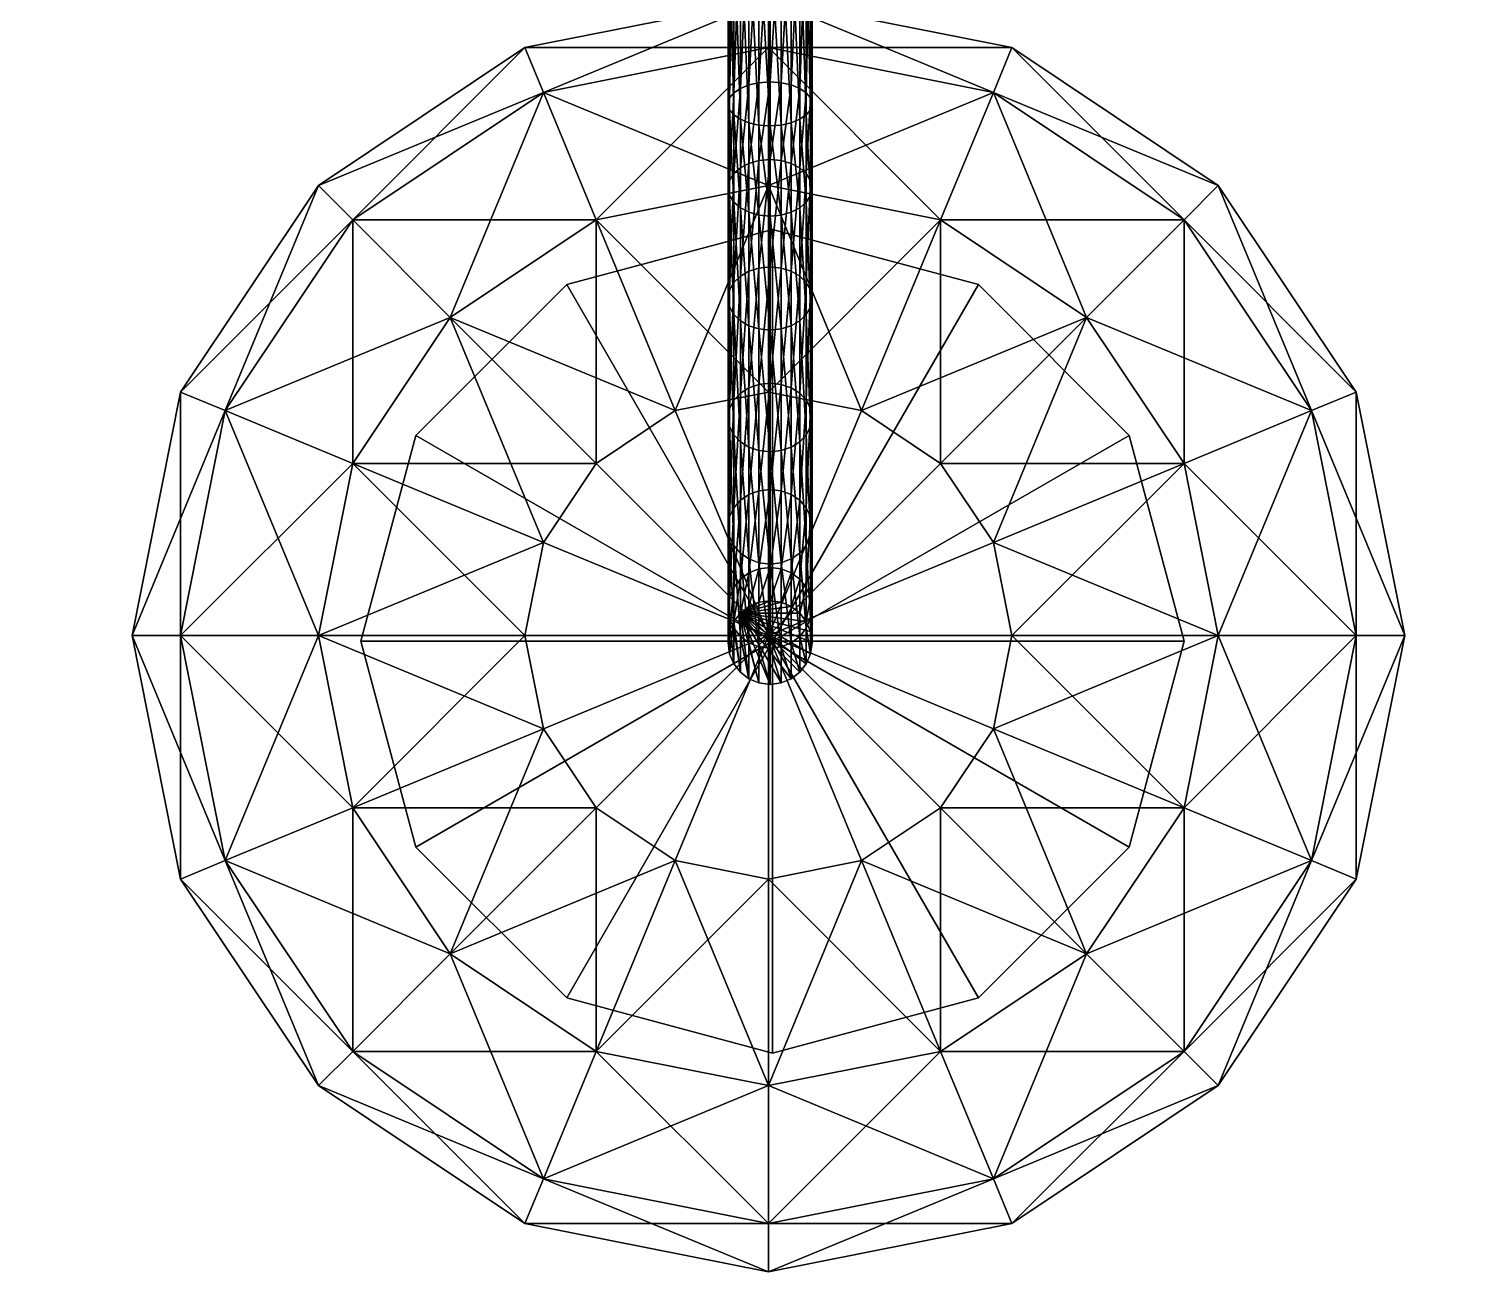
# Model space of a CAD drawing. Extents: x 35 to 534, y -239 to 258.
# Drawn here: x 218.8 to 348.9, y -239.3 to -127.9 of the extents above; entities that cross this region are included whole.
import ezdxf

# ---------------------------------------------------------------- set-up
doc = ezdxf.new("R2010")
doc.units = 0
doc.header["$MEASUREMENT"] = 0
doc.layers.add('SPHERE02', color=250, linetype='CONTINUOUS')

msp = doc.modelspace()

# ---------------------------------------------------------------- meshes
at = {"layer": 'SPHERE02'}
mesh = msp.add_polyface(dxfattribs=at)
corners = [(317.35, -164.33, 1095.43), (317.35, -164.33, 1095.43), (303.85, -150.82, 1095.43), (303.85, -150.82, 1095.43), (317.35, -164.33, 1079.83), (303.85, -150.82, 1079.83), (317.35, -164.33, 1079.83), (303.85, -150.82, 1079.83), (298.73, -35.95, 62.68), (325.38, -38, 18.91), (313.48, -26.1, 62.68), (305.17, -51.5, 18.91), (306.42, -54.5, 15.62), (327.67, -40.29, 15.62), (307.65, -57.48, 12.01), (329.96, -42.58, 12.01), (308.88, -60.44, 7.78), (332.22, -44.84, 7.78), (310.08, -63.35, 2.63), (334.45, -47.07, 2.63), (311.27, -66.21, -3.76), (336.64, -49.26, -3.76), (312.43, -69.01, -11.7), (338.78, -51.4, -11.7), (313.55, -71.72, -21.49), (340.85, -53.47, -21.49), (314.45, -73.89, -32.11), (342.51, -55.13, -32.11), (314.97, -75.16, -42.38), (343.49, -56.1, -42.38), (315.19, -75.68, -52.36), (343.88, -56.5, -52.36), (315.16, -75.6, -62.1), (343.83, -56.44, -62.1), (314.94, -75.07, -71.67), (343.42, -56.04, -71.67), (314.6, -74.25, -81.12), (342.79, -55.41, -81.12), (314.19, -73.27, -90.5), (342.05, -54.66, -90.5), (322.28, -166.84, 1186.91), (333.69, -162.11, 1168.41), (322.28, -145.02, 1168.41), (313.54, -153.76, 1186.91), (305.19, -133.6, 1168.41), (300.46, -145.02, 1186.91), (325.34, -141.95, 1146.59), (306.85, -129.59, 1146.59), (322.28, -145.02, 1124.78), (305.19, -133.6, 1124.78), (313.54, -153.76, 1106.28), (300.46, -145.02, 1106.28), (305.94, -40.57, 1291.74), (307.6, -44.58, 1269.93), (326.1, -32.22, 1269.93), (323.03, -29.16, 1291.74), (305.94, -40.57, 1248.11), (323.03, -29.16, 1248.11)]
mesh.append_faces([[corners[k] for k in face] for face in [(0, 2, 3, 0), (1, 5, 2, 1), (4, 7, 5, 4), (8, 9, 10, 8), (11, 13, 9, 11), (12, 15, 13, 12), (14, 17, 15, 14), (16, 19, 17, 16), (18, 21, 19, 18), (20, 23, 21, 20), (40, 42, 43, 40), (43, 44, 45, 43), (42, 47, 44, 42), (46, 49, 47, 46), (48, 51, 49, 48), (52, 54, 55, 52), (53, 57, 54, 53)]], dxfattribs={"vtx0": -1, "vtx3": -1})
mesh.append_faces([[corners[k] for k in face] for face in [(0, 1, 2, 0), (1, 4, 5, 1), (4, 6, 7, 4), (11, 12, 13, 11), (12, 14, 15, 12), (14, 16, 17, 14), (16, 18, 19, 16), (18, 20, 21, 18), (20, 22, 23, 20), (22, 24, 25, 22), (24, 26, 27, 24), (26, 28, 29, 26), (28, 30, 31, 28), (30, 32, 33, 30), (32, 34, 35, 32), (34, 36, 37, 34), (36, 38, 39, 36), (40, 41, 42, 40), (43, 42, 44, 43), (42, 46, 47, 42), (46, 48, 49, 46), (48, 50, 51, 48), (52, 53, 54, 52), (53, 56, 57, 53)]], dxfattribs={"vtx2": -1, "vtx3": -1})
mesh = msp.add_polyface(dxfattribs=at)
corners = [(312.43, -69.01, -11.7), (340.85, -53.47, -21.49), (338.78, -51.4, -11.7), (313.55, -71.72, -21.49), (342.51, -55.13, -32.11), (314.45, -73.89, -32.11), (343.49, -56.1, -42.38), (314.97, -75.16, -42.38), (343.88, -56.5, -52.36), (315.19, -75.68, -52.36), (343.83, -56.44, -62.1), (315.16, -75.6, -62.1), (343.42, -56.04, -71.67), (314.94, -75.07, -71.67), (342.79, -55.41, -81.12), (314.6, -74.25, -81.12), (342.05, -54.66, -90.5), (362.54, -27.59, -42.38), (363.06, -27.81, -52.36), (362.98, -27.78, -62.1), (362.46, -27.56, -71.67), (361.63, -27.22, -81.12), (322.28, -197.69, 1186.91), (333.69, -202.42, 1168.41), (337.7, -182.26, 1168.41), (325.34, -182.26, 1186.91), (333.69, -162.11, 1168.41), (322.28, -166.84, 1186.91), (322.28, -219.51, 1168.41), (325.34, -222.58, 1146.59), (337.7, -204.08, 1146.59), (342.04, -182.26, 1146.59), (337.7, -160.45, 1146.59), (325.34, -141.95, 1146.59), (322.28, -145.02, 1168.41), (322.28, -219.51, 1124.78), (333.69, -202.42, 1124.78), (337.7, -182.26, 1124.78), (333.69, -162.11, 1124.78), (322.28, -145.02, 1124.78), (322.28, -197.69, 1106.28), (325.34, -182.26, 1106.28), (322.28, -166.84, 1106.28), (313.54, -153.76, 1106.28)]
mesh.append_faces([[corners[k] for k in face] for face in [(0, 1, 2, 0), (3, 4, 1, 3), (5, 6, 4, 5), (7, 8, 6, 7), (9, 10, 8, 9), (11, 12, 10, 11), (13, 14, 12, 13), (15, 16, 14, 15), (22, 24, 25, 22), (25, 26, 27, 25), (28, 30, 23, 28), (23, 31, 24, 23), (24, 32, 26, 24), (26, 33, 34, 26), (29, 36, 30, 29), (30, 37, 31, 30), (31, 38, 32, 31), (32, 39, 33, 32), (35, 40, 36, 35), (36, 41, 37, 36), (37, 42, 38, 37), (38, 43, 39, 38)]], dxfattribs={"vtx0": -1, "vtx3": -1})
mesh.append_faces([[corners[k] for k in face] for face in [(4, 6, 17, 4), (6, 8, 18, 6), (8, 10, 19, 8), (10, 12, 20, 10), (12, 14, 21, 12), (22, 23, 24, 22), (25, 24, 26, 25), (28, 29, 30, 28), (23, 30, 31, 23), (24, 31, 32, 24), (26, 32, 33, 26), (29, 35, 36, 29), (30, 36, 37, 30), (31, 37, 38, 31), (32, 38, 39, 32), (36, 40, 41, 36), (37, 41, 42, 37), (38, 42, 43, 38)]], dxfattribs={"vtx2": -1, "vtx3": -1})
mesh = msp.add_polyface(dxfattribs=at)
corners = [(230.46, -44.84, 7.78), (252.6, -63.35, 2.63), (253.8, -60.44, 7.78), (228.23, -47.07, 2.63), (251.41, -66.21, -3.76), (226.04, -49.26, -3.76), (223.9, -51.4, -11.7), (250.25, -69.01, -11.7), (221.82, -53.47, -21.49), (249.13, -71.72, -21.49), (220.17, -55.13, -32.11), (248.23, -73.89, -32.11), (219.19, -56.1, -42.38), (247.71, -75.16, -42.38), (218.79, -56.5, -52.36), (247.49, -75.68, -52.36), (218.85, -56.44, -62.1), (247.52, -75.6, -62.1), (219.26, -56.04, -71.67), (247.74, -75.07, -71.67), (219.89, -55.41, -81.12), (248.08, -74.25, -81.12), (220.63, -54.66, -90.5), (248.49, -73.27, -90.5), (244.72, -182.26, 1186.91), (232.36, -182.26, 1168.41), (236.37, -202.42, 1168.41), (247.79, -166.84, 1186.91), (236.37, -162.11, 1168.41), (228.02, -182.26, 1146.59), (232.36, -204.08, 1146.59), (244.72, -222.58, 1146.59), (247.79, -219.51, 1168.41), (247.79, -145.02, 1168.41), (232.36, -160.45, 1146.59), (232.36, -182.26, 1124.78), (236.37, -202.42, 1124.78), (247.79, -219.51, 1124.78), (244.72, -141.95, 1146.59), (236.37, -162.11, 1124.78), (244.72, -182.26, 1106.28), (247.79, -197.69, 1106.28), (247.79, -166.84, 1106.28)]
mesh.append_faces([[corners[k] for k in face] for face in [(0, 1, 2, 0), (3, 4, 1, 3), (5, 7, 4, 5), (6, 9, 7, 6), (8, 11, 9, 8), (10, 13, 11, 10), (12, 15, 13, 12), (14, 17, 15, 14), (16, 19, 17, 16), (18, 21, 19, 18), (20, 23, 21, 20), (25, 30, 26, 25), (26, 31, 32, 26), (33, 34, 28, 33), (28, 29, 25, 28), (29, 36, 30, 29), (30, 37, 31, 30), (38, 39, 34, 38), (34, 35, 29, 34), (35, 41, 36, 35), (39, 40, 35, 39)]], dxfattribs={"vtx0": -1, "vtx3": -1})
mesh.append_faces([[corners[k] for k in face] for face in [(5, 6, 7, 5), (6, 8, 9, 6), (8, 10, 11, 8), (10, 12, 13, 10), (12, 14, 15, 12), (14, 16, 17, 14), (16, 18, 19, 16), (18, 20, 21, 18), (20, 22, 23, 20), (24, 25, 26, 24), (27, 28, 25, 27), (25, 29, 30, 25), (26, 30, 31, 26), (28, 34, 29, 28), (29, 35, 36, 29), (30, 36, 37, 30), (34, 39, 35, 34), (35, 40, 41, 35), (39, 42, 40, 39)]], dxfattribs={"vtx2": -1, "vtx3": -1})
mesh = msp.add_polyface(dxfattribs=at)
corners = [(285.18, -132.66, 1005.9), (286.18, -116.32, 998), (285.18, -116.27, 998.12), (286.18, -132.73, 1005.79), (287.08, -116.45, 997.64), (287.08, -132.93, 1005.46), (287.84, -116.65, 997.09), (287.84, -133.24, 1004.96), (288.42, -116.92, 996.37), (288.42, -133.63, 1004.3), (288.8, -117.22, 995.52), (288.8, -134.1, 1003.53), (288.94, -117.57, 994.58), (288.94, -134.62, 1002.67), (288.8, -117.91, 993.64), (288.8, -135.15, 1001.82), (288.42, -118.22, 992.8), (288.42, -135.62, 1001.04), (287.84, -118.49, 992.08), (284.18, -132.73, 1005.79), (284.18, -116.32, 998), (286.18, -98.01, 992.9), (285.18, -97.98, 993.03), (287.08, -98.08, 992.53), (287.84, -98.2, 991.95), (288.42, -98.35, 991.2), (288.8, -98.53, 990.32), (288.94, -98.72, 989.34), (288.8, -98.92, 988.36), (288.42, -99.09, 987.48), (287.84, -99.24, 986.73), (287.08, -99.36, 986.15), (287.08, -118.69, 991.53), (286.18, -99.43, 985.78), (286.18, -118.82, 991.17), (285.18, -99.46, 985.65), (285.18, -118.87, 991.04), (284.18, -99.43, 985.78), (284.18, -118.82, 991.17), (283.29, -99.36, 986.15), (284.18, -98.01, 992.9), (285.18, -79.4, 983.01), (284.18, -79.39, 983.15)]
mesh.append_faces([[corners[k] for k in face] for face in [(0, 1, 2, 0), (3, 4, 1, 3), (5, 6, 4, 5), (7, 8, 6, 7), (9, 10, 8, 9), (11, 12, 10, 11), (13, 14, 12, 13), (15, 16, 14, 15), (17, 18, 16, 17), (19, 2, 20, 19), (2, 21, 22, 2), (2, 1, 21, 2), (1, 23, 21, 1), (1, 4, 23, 1), (4, 24, 23, 4), (4, 6, 24, 4), (6, 25, 24, 6), (6, 8, 25, 6), (8, 26, 25, 8), (8, 10, 26, 8), (10, 27, 26, 10), (10, 12, 27, 10), (12, 28, 27, 12), (12, 14, 28, 12), (14, 29, 28, 14), (14, 16, 29, 14), (16, 30, 29, 16), (16, 18, 30, 16), (18, 31, 30, 18), (18, 32, 31, 18), (32, 33, 31, 32), (32, 34, 33, 32), (34, 35, 33, 34), (34, 36, 35, 34), (36, 37, 35, 36), (36, 38, 37, 36), (38, 39, 37, 38), (20, 22, 40, 20), (20, 2, 22, 20), (33, 35, 41, 33), (35, 37, 42, 35)]], dxfattribs={"vtx3": -1})
mesh = msp.add_polyface(dxfattribs=at)
corners = [(281.42, -142.15, 1008.61), (281.56, -134.1, 1003.53), (281.42, -134.62, 1002.67), (281.56, -141.48, 1009.34), (281.94, -133.63, 1004.3), (281.94, -140.87, 1010.01), (282.53, -133.24, 1004.96), (282.53, -140.36, 1010.57), (283.29, -132.93, 1005.46), (283.29, -139.96, 1011.01), (284.18, -132.73, 1005.79), (284.18, -139.71, 1011.29), (284.18, -136.52, 999.56), (283.29, -136.32, 999.89), (283.29, -118.69, 991.53), (282.53, -118.49, 992.08), (282.53, -136.01, 1000.39), (281.94, -118.22, 992.8), (281.94, -135.62, 1001.04), (281.56, -117.91, 993.64), (281.56, -135.15, 1001.82), (281.42, -117.57, 994.58), (281.56, -117.22, 995.52), (281.94, -116.92, 996.37), (282.53, -116.65, 997.09), (283.29, -116.45, 997.64), (284.18, -116.32, 998), (284.18, -118.82, 991.17), (283.29, -99.36, 986.15), (282.53, -99.24, 986.73), (281.94, -99.09, 987.48), (285.03, -141.95, 1186.91), (285.03, -129.59, 1168.41), (264.87, -133.6, 1168.41), (285.03, -125.25, 1146.59), (263.21, -129.59, 1146.59), (244.72, -141.95, 1146.59), (247.79, -145.02, 1168.41), (285.03, -129.59, 1124.78), (264.87, -133.6, 1124.78), (247.79, -145.02, 1124.78), (285.03, -141.95, 1106.28), (269.6, -145.02, 1106.28)]
mesh.append_faces([[corners[k] for k in face] for face in [(32, 35, 33, 32), (33, 36, 37, 33), (34, 39, 35, 34), (35, 40, 36, 35), (38, 42, 39, 38)]], dxfattribs={"vtx0": -1, "vtx3": -1})
mesh.append_faces([[corners[k] for k in face] for face in [(31, 32, 33, 31), (32, 34, 35, 32), (33, 35, 36, 33), (34, 38, 39, 34), (35, 39, 40, 35), (38, 41, 42, 38)]], dxfattribs={"vtx2": -1, "vtx3": -1})
mesh.append_faces([[corners[k] for k in face] for face in [(0, 1, 2, 0), (3, 4, 1, 3), (5, 6, 4, 5), (5, 7, 6, 5), (7, 8, 6, 7), (7, 9, 8, 7), (9, 10, 8, 9), (9, 11, 10, 9), (12, 13, 14, 12), (13, 15, 14, 13), (13, 16, 15, 13), (16, 17, 15, 16), (16, 18, 17, 16), (18, 19, 17, 18), (18, 20, 19, 18), (20, 21, 19, 20), (20, 2, 21, 20), (2, 22, 21, 2), (2, 1, 22, 2), (1, 23, 22, 1), (1, 4, 23, 1), (4, 24, 23, 4), (4, 6, 24, 4), (6, 25, 24, 6), (6, 8, 25, 6), (8, 26, 25, 8), (8, 10, 26, 8), (27, 14, 28, 27), (14, 15, 29, 14), (15, 17, 30, 15)]], dxfattribs={"vtx3": -1})
mesh = msp.add_polyface(dxfattribs=at)
corners = [(285.18, -139.62, 1011.39), (286.18, -132.73, 1005.79), (285.18, -132.66, 1005.9), (286.18, -139.71, 1011.29), (287.08, -132.93, 1005.46), (287.08, -139.96, 1011.01), (287.84, -133.24, 1004.96), (287.84, -140.36, 1010.57), (288.42, -133.63, 1004.3), (288.42, -140.87, 1010.01), (288.8, -134.1, 1003.53), (288.8, -141.48, 1009.34), (288.94, -134.62, 1002.67), (288.94, -142.15, 1008.61), (288.8, -135.15, 1001.82), (288.8, -142.83, 1007.87), (288.42, -135.62, 1001.04), (284.18, -139.71, 1011.29), (284.18, -132.73, 1005.79), (286.18, -116.32, 998), (287.08, -116.45, 997.64), (287.84, -116.65, 997.09), (288.42, -116.92, 996.37), (288.8, -117.22, 995.52), (288.94, -117.57, 994.58), (288.8, -117.91, 993.64), (288.42, -118.22, 992.8), (287.84, -136.01, 1000.39), (287.84, -118.49, 992.08), (287.08, -118.69, 991.53), (287.08, -136.32, 999.89), (286.18, -118.82, 991.17), (286.18, -136.52, 999.56), (285.18, -118.87, 991.04), (285.18, -136.59, 999.44), (284.18, -118.82, 991.17), (284.18, -136.52, 999.56), (283.29, -118.69, 991.53), (285.18, -116.27, 998.12), (300.46, -145.02, 1186.91), (305.19, -133.6, 1168.41), (285.03, -129.59, 1168.41), (306.85, -129.59, 1146.59), (285.03, -125.25, 1146.59), (305.19, -133.6, 1124.78), (285.03, -129.59, 1124.78), (300.46, -145.02, 1106.28), (285.03, -141.95, 1106.28)]
mesh.append_faces([[corners[k] for k in face] for face in [(40, 43, 41, 40), (42, 45, 43, 42), (44, 47, 45, 44)]], dxfattribs={"vtx0": -1, "vtx3": -1})
mesh.append_faces([[corners[k] for k in face] for face in [(39, 40, 41, 39), (40, 42, 43, 40), (42, 44, 45, 42), (44, 46, 47, 44)]], dxfattribs={"vtx2": -1, "vtx3": -1})
mesh.append_faces([[corners[k] for k in face] for face in [(0, 1, 2, 0), (0, 3, 1, 0), (3, 4, 1, 3), (3, 5, 4, 3), (5, 6, 4, 5), (5, 7, 6, 5), (7, 8, 6, 7), (7, 9, 8, 7), (9, 10, 8, 9), (9, 11, 10, 9), (11, 12, 10, 11), (13, 14, 12, 13), (15, 16, 14, 15), (17, 2, 18, 17), (17, 0, 2, 17), (2, 1, 19, 2), (1, 4, 20, 1), (4, 6, 21, 4), (6, 8, 22, 6), (8, 10, 23, 8), (10, 12, 24, 10), (12, 14, 25, 12), (14, 16, 26, 14), (16, 27, 28, 16), (27, 29, 28, 27), (27, 30, 29, 27), (30, 31, 29, 30), (30, 32, 31, 30), (32, 33, 31, 32), (32, 34, 33, 32), (34, 35, 33, 34), (34, 36, 35, 34), (36, 37, 35, 36), (18, 2, 38, 18)]], dxfattribs={"vtx3": -1})
mesh = msp.add_polyface(dxfattribs=at)
corners = [(303.85, -150.82, 1095.43), (303.85, -150.82, 1095.43), (285.4, -145.88, 1095.43), (285.4, -145.88, 1095.43), (303.85, -150.82, 1079.83), (285.4, -145.88, 1079.83), (303.85, -150.82, 1079.83), (285.4, -145.88, 1079.83), (285.4, -182.77, 1079.83), (287.84, -160.55, 1033.87), (288.42, -161.17, 1033.44), (288.42, -150.64, 1020.04), (288.8, -151.31, 1019.45), (288.8, -161.91, 1032.92), (288.94, -152.06, 1018.79), (288.94, -162.73, 1032.35), (288.8, -152.82, 1018.13), (288.8, -163.54, 1031.77), (288.42, -153.49, 1017.54), (288.42, -164.28, 1031.26), (287.84, -154.06, 1017.04), (287.84, -150.07, 1020.55), (288.42, -140.87, 1010.01), (287.84, -140.36, 1010.57), (288.8, -141.48, 1009.34), (288.94, -142.15, 1008.61), (288.8, -142.83, 1007.87), (288.42, -143.43, 1007.2), (287.84, -143.95, 1006.64), (288.94, -134.62, 1002.67), (288.8, -135.15, 1001.82), (288.42, -135.62, 1001.04), (287.84, -136.01, 1000.39), (300.46, -166.84, 1199.26), (313.54, -153.76, 1186.91), (300.46, -145.02, 1186.91), (293.38, -162.11, 1199.26), (285.03, -141.95, 1186.91), (285.03, -160.45, 1199.26), (285.03, -129.59, 1168.41), (313.54, -153.76, 1106.28), (300.46, -166.84, 1093.92), (293.38, -162.11, 1093.92), (300.46, -145.02, 1106.28), (285.03, -160.45, 1093.92), (285.03, -141.95, 1106.28)]
mesh.append_faces([[corners[k] for k in face] for face in [(0, 2, 3, 0), (1, 5, 2, 1), (4, 7, 5, 4), (6, 8, 7, 6), (33, 35, 36, 33), (36, 37, 38, 36), (35, 39, 37, 35), (40, 42, 43, 40), (43, 44, 45, 43)]], dxfattribs={"vtx0": -1, "vtx3": -1})
mesh.append_faces([[corners[k] for k in face] for face in [(0, 1, 2, 0), (1, 4, 5, 1), (4, 6, 7, 4), (33, 34, 35, 33), (36, 35, 37, 36), (40, 41, 42, 40), (43, 42, 44, 43)]], dxfattribs={"vtx2": -1, "vtx3": -1})
mesh.append_faces([[corners[k] for k in face] for face in [(9, 10, 11, 9), (10, 12, 11, 10), (10, 13, 12, 10), (13, 14, 12, 13), (13, 15, 14, 13), (15, 16, 14, 15), (17, 18, 16, 17), (19, 20, 18, 19), (21, 22, 23, 21), (21, 11, 22, 21), (11, 24, 22, 11), (11, 12, 24, 11), (12, 25, 24, 12), (12, 14, 25, 12), (14, 26, 25, 14), (14, 16, 26, 14), (16, 27, 26, 16), (16, 18, 27, 16), (18, 28, 27, 18), (18, 20, 28, 18), (24, 25, 29, 24), (25, 26, 30, 25), (26, 27, 31, 26), (27, 32, 31, 27), (27, 28, 32, 27)]], dxfattribs={"vtx3": -1})
mesh = msp.add_polyface(dxfattribs=at)
corners = [(285.4, -145.88, 1095.43), (285.4, -145.88, 1095.43), (266.96, -150.82, 1095.43), (266.96, -150.82, 1095.43), (253.46, -164.33, 1095.43), (253.46, -164.33, 1095.43), (285.4, -145.88, 1079.83), (266.96, -150.82, 1079.83), (253.46, -164.33, 1079.83), (285.4, -145.88, 1079.83), (266.96, -150.82, 1079.83), (253.46, -164.33, 1079.83), (285.4, -182.77, 1079.83), (281.56, -163.54, 1031.77), (281.42, -162.73, 1032.35), (281.42, -152.06, 1018.79), (281.56, -151.31, 1019.45), (281.56, -161.91, 1032.92), (281.56, -152.82, 1018.13), (281.42, -142.15, 1008.61), (281.56, -141.48, 1009.34), (281.56, -142.83, 1007.87), (281.42, -134.62, 1002.67), (285.03, -160.45, 1199.26), (285.03, -141.95, 1186.91), (269.6, -145.02, 1186.91), (276.68, -162.11, 1199.26), (256.53, -153.76, 1186.91), (269.6, -166.84, 1199.26), (264.87, -133.6, 1168.41), (247.79, -145.02, 1168.41), (236.37, -162.11, 1168.41), (247.79, -166.84, 1186.91), (244.72, -141.95, 1146.59), (232.36, -160.45, 1146.59), (247.79, -145.02, 1124.78), (236.37, -162.11, 1124.78), (264.87, -133.6, 1124.78), (269.6, -145.02, 1106.28), (256.53, -153.76, 1106.28), (247.79, -166.84, 1106.28), (285.03, -141.95, 1106.28), (276.68, -162.11, 1093.92), (269.6, -166.84, 1093.92), (264.87, -173.91, 1093.92)]
mesh.append_faces([[corners[k] for k in face] for face in [(0, 2, 3, 0), (3, 4, 5, 3), (1, 7, 2, 1), (2, 8, 4, 2), (6, 10, 7, 6), (7, 11, 8, 7), (9, 12, 10, 9), (23, 25, 26, 23), (26, 27, 28, 26), (24, 29, 25, 24), (25, 30, 27, 25), (27, 31, 32, 27), (37, 39, 35, 37), (35, 40, 36, 35), (41, 42, 38, 41), (38, 43, 39, 38), (39, 44, 40, 39)]], dxfattribs={"vtx0": -1, "vtx3": -1})
mesh.append_faces([[corners[k] for k in face] for face in [(0, 1, 2, 0), (3, 2, 4, 3), (1, 6, 7, 1), (2, 7, 8, 2), (6, 9, 10, 6), (7, 10, 11, 7), (23, 24, 25, 23), (26, 25, 27, 26), (25, 29, 30, 25), (27, 30, 31, 27), (30, 33, 34, 30), (33, 35, 36, 33), (37, 38, 39, 37), (35, 39, 40, 35), (38, 42, 43, 38), (39, 43, 44, 39)]], dxfattribs={"vtx2": -1, "vtx3": -1})
mesh.append_faces([[corners[k] for k in face] for face in [(13, 14, 15, 13), (14, 16, 15, 14), (14, 17, 16, 14), (18, 15, 19, 18), (15, 20, 19, 15), (15, 16, 20, 15), (21, 19, 22, 21)]], dxfattribs={"vtx3": -1})
mesh = msp.add_polyface(dxfattribs=at)
corners = [(283.29, -165.38, 1030.48), (282.53, -154.06, 1017.04), (283.29, -154.5, 1016.65), (282.53, -164.9, 1030.82), (281.94, -153.49, 1017.54), (281.94, -164.28, 1031.26), (281.56, -152.82, 1018.13), (281.56, -163.54, 1031.77), (281.42, -152.06, 1018.79), (281.56, -161.91, 1032.92), (281.94, -150.64, 1020.04), (281.56, -151.31, 1019.45), (281.94, -161.17, 1033.44), (282.53, -150.07, 1020.55), (282.53, -160.55, 1033.87), (283.29, -149.62, 1020.94), (283.29, -160.07, 1034.21), (284.18, -149.34, 1021.19), (284.18, -159.76, 1034.43), (284.18, -154.79, 1016.4), (283.29, -144.34, 1006.21), (282.53, -143.95, 1006.64), (281.94, -143.43, 1007.2), (281.56, -142.83, 1007.87), (281.42, -142.15, 1008.61), (281.94, -140.87, 1010.01), (281.56, -141.48, 1009.34), (282.53, -140.36, 1010.57), (283.29, -139.96, 1011.01), (284.18, -139.71, 1011.29), (284.18, -144.6, 1005.92), (283.29, -136.32, 999.89), (282.53, -136.01, 1000.39), (281.94, -135.62, 1001.04), (281.56, -135.15, 1001.82), (281.42, -134.62, 1002.67), (281.56, -134.1, 1003.53), (281.94, -133.63, 1004.3), (285.03, -141.95, 1106.28), (285.03, -160.45, 1093.92), (276.68, -162.11, 1093.92)]
mesh.append_faces([[corners[k] for k in face] for face in [(38, 39, 40, 38)]], dxfattribs={"vtx2": -1, "vtx3": -1})
mesh.append_faces([[corners[k] for k in face] for face in [(0, 1, 2, 0), (3, 4, 1, 3), (3, 5, 4, 3), (5, 6, 4, 5), (5, 7, 6, 5), (7, 8, 6, 7), (9, 10, 11, 9), (9, 12, 10, 9), (12, 13, 10, 12), (12, 14, 13, 12), (14, 15, 13, 14), (14, 16, 15, 14), (16, 17, 15, 16), (16, 18, 17, 16), (19, 2, 20, 19), (2, 21, 20, 2), (2, 1, 21, 2), (1, 22, 21, 1), (1, 4, 22, 1), (4, 23, 22, 4), (4, 6, 23, 4), (6, 24, 23, 6), (11, 25, 26, 11), (11, 10, 25, 11), (10, 27, 25, 10), (10, 13, 27, 10), (13, 28, 27, 13), (13, 15, 28, 13), (15, 29, 28, 15), (15, 17, 29, 15), (30, 20, 31, 30), (20, 32, 31, 20), (20, 21, 32, 20), (21, 33, 32, 21), (21, 22, 33, 21), (22, 34, 33, 22), (22, 23, 34, 22), (23, 35, 34, 23), (24, 26, 36, 24), (26, 25, 37, 26)]], dxfattribs={"vtx3": -1})
mesh = msp.add_polyface(dxfattribs=at)
corners = [(285.18, -159.65, 1034.51), (286.18, -149.34, 1021.19), (285.18, -149.24, 1021.27), (286.18, -159.76, 1034.43), (287.08, -149.62, 1020.94), (287.08, -160.07, 1034.21), (287.84, -150.07, 1020.55), (287.84, -160.55, 1033.87), (288.42, -150.64, 1020.04), (287.84, -164.9, 1030.82), (287.08, -154.5, 1016.65), (287.84, -154.06, 1017.04), (287.08, -165.38, 1030.48), (286.18, -154.79, 1016.4), (286.18, -165.69, 1030.26), (285.18, -154.89, 1016.31), (285.18, -165.8, 1030.18), (284.18, -154.79, 1016.4), (284.18, -165.69, 1030.26), (283.29, -154.5, 1016.65), (284.18, -159.76, 1034.43), (284.18, -149.34, 1021.19), (286.18, -139.71, 1011.29), (285.18, -139.62, 1011.39), (287.08, -139.96, 1011.01), (287.84, -140.36, 1010.57), (287.08, -144.34, 1006.21), (287.84, -143.95, 1006.64), (286.18, -144.6, 1005.92), (285.18, -144.69, 1005.83), (284.18, -144.6, 1005.92), (283.29, -144.34, 1006.21), (284.18, -139.71, 1011.29), (287.08, -136.32, 999.89), (287.84, -136.01, 1000.39), (286.18, -136.52, 999.56), (285.18, -136.59, 999.44), (284.18, -136.52, 999.56), (283.29, -136.32, 999.89)]
mesh.append_faces([[corners[k] for k in face] for face in [(0, 1, 2, 0), (0, 3, 1, 0), (3, 4, 1, 3), (3, 5, 4, 3), (5, 6, 4, 5), (5, 7, 6, 5), (7, 8, 6, 7), (9, 10, 11, 9), (12, 13, 10, 12), (14, 15, 13, 14), (16, 17, 15, 16), (18, 19, 17, 18), (20, 2, 21, 20), (20, 0, 2, 20), (2, 22, 23, 2), (2, 1, 22, 2), (1, 24, 22, 1), (1, 4, 24, 1), (4, 25, 24, 4), (4, 6, 25, 4), (11, 26, 27, 11), (11, 10, 26, 11), (10, 28, 26, 10), (10, 13, 28, 10), (13, 29, 28, 13), (13, 15, 29, 13), (15, 30, 29, 15), (15, 17, 30, 15), (17, 31, 30, 17), (21, 23, 32, 21), (21, 2, 23, 21), (27, 33, 34, 27), (27, 26, 33, 27), (26, 35, 33, 26), (26, 28, 35, 26), (28, 36, 35, 28), (28, 29, 36, 28), (29, 37, 36, 29), (29, 30, 37, 29), (30, 38, 37, 30)]], dxfattribs={"vtx3": -1})
mesh = msp.add_polyface(dxfattribs=at)
corners = [(285.4, -182.77, 1095.43), (285.4, -145.88, 1095.43), (266.96, -150.82, 1095.43), (253.46, -164.33, 1095.43), (248.52, -182.77, 1095.43), (253.46, -164.33, 1095.43), (248.52, -182.77, 1095.43), (253.46, -164.33, 1079.83), (248.52, -182.77, 1079.83), (253.46, -164.33, 1079.83), (248.52, -182.77, 1079.83), (266.96, -150.82, 1079.83), (285.4, -182.77, 1079.83), (281.56, -183.89, 1084.34), (281.42, -179.77, 1066.02), (281.56, -180.73, 1065.73), (281.42, -182.89, 1084.36), (281.56, -178.81, 1066.31), (281.56, -181.9, 1084.39), (281.94, -177.95, 1066.57), (281.42, -172.5, 1048.38), (281.56, -173.39, 1047.92), (281.56, -171.62, 1048.84), (281.94, -170.82, 1049.26), (281.42, -162.73, 1032.35), (281.56, -163.54, 1031.77), (281.56, -161.91, 1032.92), (281.94, -161.17, 1033.44), (281.94, -181, 1084.42), (285.03, -182.26, 1203.6), (276.68, -162.11, 1199.26), (269.6, -166.84, 1199.26), (264.87, -173.91, 1199.26), (263.21, -182.26, 1199.26), (256.53, -153.76, 1186.91), (247.79, -166.84, 1186.91), (244.72, -182.26, 1186.91), (232.36, -182.26, 1168.41), (247.79, -166.84, 1106.28), (264.87, -173.91, 1093.92), (263.21, -182.26, 1093.92), (244.72, -182.26, 1106.28), (285.03, -182.26, 1089.58), (269.6, -166.84, 1093.92), (276.68, -162.11, 1093.92)]
mesh.append_faces([[corners[k] for k in face] for face in [(13, 28, 18, 13)]], dxfattribs={"vtx0": -1, "vtx2": -1, "vtx3": -1})
mesh.append_faces([[corners[k] for k in face] for face in [(3, 6, 4, 3), (5, 8, 6, 5), (7, 10, 8, 7), (11, 12, 9, 11), (9, 12, 10, 9), (31, 35, 32, 31), (32, 36, 33, 32), (35, 37, 36, 35), (38, 40, 41, 38)]], dxfattribs={"vtx0": -1, "vtx3": -1})
mesh.append_faces([[corners[k] for k in face] for face in [(0, 1, 2, 0), (0, 2, 3, 0), (0, 3, 4, 0), (3, 5, 6, 3), (5, 7, 8, 5), (7, 9, 10, 7), (31, 34, 35, 31), (32, 35, 36, 32), (38, 39, 40, 38)]], dxfattribs={"vtx2": -1, "vtx3": -1})
mesh.append_faces([[corners[k] for k in face] for face in [(13, 14, 15, 13), (13, 16, 14, 13), (16, 17, 14, 16), (16, 18, 17, 16), (18, 19, 17, 18), (15, 20, 21, 15), (15, 14, 20, 15), (14, 22, 20, 14), (14, 17, 22, 14), (17, 23, 22, 17), (21, 24, 25, 21), (21, 20, 24, 21), (20, 26, 24, 20), (20, 22, 26, 20), (22, 27, 26, 22), (29, 30, 31, 29), (29, 31, 32, 29), (29, 32, 33, 29), (42, 43, 44, 42), (42, 39, 43, 42), (42, 40, 39, 42)]], dxfattribs={"vtx3": -1})
mesh = msp.add_polyface(dxfattribs=at)
corners = [(285.4, -182.77, 1095.43), (322.29, -182.77, 1095.43), (317.35, -164.33, 1095.43), (303.85, -150.82, 1095.43), (285.4, -145.88, 1095.43), (317.35, -164.33, 1079.83), (285.4, -182.77, 1079.83), (303.85, -150.82, 1079.83), (287.08, -179.65, 1084.45), (287.84, -180.24, 1084.44), (287.84, -177.21, 1066.79), (288.42, -177.95, 1066.57), (288.42, -170.82, 1049.26), (287.84, -170.14, 1049.61), (288.8, -171.62, 1048.84), (288.8, -178.81, 1066.31), (288.94, -172.5, 1048.38), (288.94, -179.77, 1066.02), (288.8, -173.39, 1047.92), (288.8, -180.73, 1065.73), (288.42, -174.19, 1047.51), (288.42, -181.6, 1065.47), (287.84, -174.87, 1047.16), (287.84, -182.33, 1065.25), (287.08, -175.39, 1046.89), (288.42, -161.17, 1033.44), (287.84, -160.55, 1033.87), (288.8, -161.91, 1032.92), (288.94, -162.73, 1032.35), (288.8, -163.54, 1031.77), (288.42, -164.28, 1031.26), (287.84, -164.9, 1030.82), (287.08, -165.38, 1030.48), (288.8, -152.82, 1018.13), (288.42, -153.49, 1017.54), (287.84, -154.06, 1017.04), (287.08, -154.5, 1016.65), (285.03, -182.26, 1203.6), (305.19, -173.91, 1199.26), (300.46, -166.84, 1199.26), (293.38, -162.11, 1199.26), (313.54, -153.76, 1186.91), (285.03, -182.26, 1089.58), (300.46, -166.84, 1093.92), (305.19, -173.91, 1093.92), (293.38, -162.11, 1093.92)]
mesh.append_faces([[corners[k] for k in face] for face in [(5, 6, 7, 5), (38, 41, 39, 38)]], dxfattribs={"vtx0": -1, "vtx3": -1})
mesh.append_faces([[corners[k] for k in face] for face in [(0, 1, 2, 0), (0, 2, 3, 0), (0, 3, 4, 0)]], dxfattribs={"vtx2": -1, "vtx3": -1})
mesh.append_faces([[corners[k] for k in face] for face in [(8, 9, 10, 8), (9, 11, 10, 9), (10, 12, 13, 10), (10, 11, 12, 10), (11, 14, 12, 11), (11, 15, 14, 11), (15, 16, 14, 15), (15, 17, 16, 15), (17, 18, 16, 17), (17, 19, 18, 17), (19, 20, 18, 19), (19, 21, 20, 19), (21, 22, 20, 21), (23, 24, 22, 23), (13, 25, 26, 13), (13, 12, 25, 13), (12, 27, 25, 12), (12, 14, 27, 12), (14, 28, 27, 14), (14, 16, 28, 14), (16, 29, 28, 16), (16, 18, 29, 16), (18, 30, 29, 18), (18, 20, 30, 18), (20, 31, 30, 20), (20, 22, 31, 20), (22, 32, 31, 22), (22, 24, 32, 22), (28, 29, 33, 28), (29, 30, 34, 29), (30, 31, 35, 30), (31, 32, 36, 31), (37, 38, 39, 37), (37, 39, 40, 37), (42, 43, 44, 42), (42, 45, 43, 42)]], dxfattribs={"vtx3": -1})
mesh = msp.add_polyface(dxfattribs=at)
corners = [(281.94, -184.79, 1084.31), (281.56, -180.73, 1065.73), (281.94, -181.6, 1065.47), (281.56, -181.9, 1084.39), (281.94, -181, 1084.42), (281.94, -177.95, 1066.57), (282.53, -177.21, 1066.79), (282.53, -180.24, 1084.44), (283.29, -176.65, 1066.96), (283.29, -179.65, 1084.45), (284.18, -176.28, 1067.07), (284.18, -179.27, 1084.46), (284.18, -183.26, 1064.97), (283.29, -182.9, 1065.08), (283.29, -175.39, 1046.89), (282.53, -174.87, 1047.16), (282.53, -182.33, 1065.25), (281.94, -174.19, 1047.51), (281.56, -173.39, 1047.92), (281.56, -178.81, 1066.31), (281.94, -170.82, 1049.26), (282.53, -170.14, 1049.61), (283.29, -169.62, 1049.88), (284.18, -169.28, 1050.05), (284.18, -175.73, 1046.71), (283.29, -165.38, 1030.48), (282.53, -164.9, 1030.82), (281.94, -164.28, 1031.26), (281.56, -163.54, 1031.77), (281.56, -171.62, 1048.84), (281.94, -161.17, 1033.44), (282.53, -160.55, 1033.87), (283.29, -160.07, 1034.21), (284.18, -159.76, 1034.43), (284.18, -165.69, 1030.26), (283.29, -154.5, 1016.65), (282.53, -154.06, 1017.04), (285.03, -182.26, 1203.6), (285.03, -160.45, 1199.26), (276.68, -162.11, 1199.26), (285.03, -182.26, 1089.58), (276.68, -162.11, 1093.92), (285.03, -160.45, 1093.92)]
mesh.append_faces([[corners[k] for k in face] for face in [(9, 7, 11, 9)]], dxfattribs={"vtx1": -1, "vtx3": -1})
mesh.append_faces([[corners[k] for k in face] for face in [(0, 1, 2, 0), (3, 4, 5, 3), (4, 6, 5, 4), (4, 7, 6, 4), (7, 8, 6, 7), (7, 9, 8, 7), (9, 10, 8, 9), (9, 11, 10, 9), (12, 13, 14, 12), (13, 15, 14, 13), (13, 16, 15, 13), (16, 17, 15, 16), (16, 2, 17, 16), (2, 18, 17, 2), (2, 1, 18, 2), (19, 5, 20, 19), (5, 21, 20, 5), (5, 6, 21, 5), (6, 22, 21, 6), (6, 8, 22, 6), (8, 23, 22, 8), (8, 10, 23, 8), (24, 14, 25, 24), (14, 26, 25, 14), (14, 15, 26, 14), (15, 27, 26, 15), (15, 17, 27, 15), (17, 28, 27, 17), (17, 18, 28, 17), (29, 20, 30, 29), (20, 31, 30, 20), (20, 21, 31, 20), (21, 32, 31, 21), (21, 22, 32, 21), (22, 33, 32, 22), (22, 23, 33, 22), (34, 25, 35, 34), (25, 26, 36, 25), (37, 38, 39, 37), (40, 41, 42, 40)]], dxfattribs={"vtx3": -1})
mesh = msp.add_polyface(dxfattribs=at)
corners = [(285.18, -179.14, 1084.47), (286.18, -176.28, 1067.07), (285.18, -176.15, 1067.11), (286.18, -179.27, 1084.46), (287.08, -176.65, 1066.96), (287.08, -179.65, 1084.45), (287.84, -177.21, 1066.79), (284.18, -179.27, 1084.46), (284.18, -176.28, 1067.07), (286.18, -169.28, 1050.05), (285.18, -169.16, 1050.12), (287.08, -169.62, 1049.88), (287.84, -170.14, 1049.61), (287.08, -182.9, 1065.08), (286.18, -175.73, 1046.71), (287.08, -175.39, 1046.89), (286.18, -183.26, 1064.97), (285.18, -175.85, 1046.65), (284.18, -183.26, 1064.97), (283.29, -175.39, 1046.89), (284.18, -175.73, 1046.71), (284.18, -169.28, 1050.05), (286.18, -159.76, 1034.43), (285.18, -159.65, 1034.51), (287.08, -160.07, 1034.21), (287.84, -160.55, 1033.87), (286.18, -165.69, 1030.26), (287.08, -165.38, 1030.48), (285.18, -165.8, 1030.18), (284.18, -165.69, 1030.26), (283.29, -165.38, 1030.48), (284.18, -159.76, 1034.43), (286.18, -154.79, 1016.4), (285.18, -154.89, 1016.31), (284.18, -154.79, 1016.4), (282.53, -180.24, 1084.44), (285.03, -182.26, 1203.6), (293.38, -162.11, 1199.26), (285.03, -160.45, 1199.26), (285.03, -182.26, 1089.58), (285.03, -160.45, 1093.92), (293.38, -162.11, 1093.92)]
mesh.append_faces([[corners[k] for k in face] for face in [(0, 35, 3, 0), (7, 35, 0, 7)]], dxfattribs={"vtx0": -1, "vtx1": -1, "vtx3": -1})
mesh.append_faces([[corners[k] for k in face] for face in [(0, 1, 2, 0), (0, 3, 1, 0), (3, 4, 1, 3), (3, 5, 4, 3), (5, 6, 4, 5), (7, 2, 8, 7), (7, 0, 2, 7), (2, 9, 10, 2), (2, 1, 9, 2), (1, 11, 9, 1), (1, 4, 11, 1), (4, 12, 11, 4), (4, 6, 12, 4), (13, 14, 15, 13), (16, 17, 14, 16), (18, 19, 20, 18), (8, 10, 21, 8), (8, 2, 10, 8), (10, 22, 23, 10), (10, 9, 22, 10), (9, 24, 22, 9), (9, 11, 24, 9), (11, 25, 24, 11), (11, 12, 25, 11), (15, 26, 27, 15), (15, 14, 26, 15), (14, 28, 26, 14), (14, 17, 28, 14), (17, 29, 28, 17), (17, 20, 29, 17), (20, 30, 29, 20), (21, 23, 31, 21), (21, 10, 23, 21), (27, 26, 32, 27), (26, 28, 33, 26), (28, 29, 34, 28), (36, 37, 38, 36), (39, 40, 41, 39)]], dxfattribs={"vtx3": -1})
mesh = msp.add_polyface(dxfattribs=at)
corners = [(303.85, -214.72, 1095.43), (317.35, -201.21, 1095.43), (317.35, -201.21, 1095.43), (322.29, -182.77, 1095.43), (322.29, -182.77, 1095.43), (317.35, -164.33, 1095.43), (317.35, -164.33, 1095.43), (303.85, -214.72, 1095.43), (317.35, -201.21, 1079.83), (322.29, -182.77, 1079.83), (317.35, -164.33, 1079.83), (303.85, -214.72, 1079.83), (317.35, -201.21, 1079.83), (322.29, -182.77, 1079.83), (317.35, -164.33, 1079.83), (285.4, -182.77, 1079.83), (300.46, -197.69, 1199.26), (313.54, -210.77, 1186.91), (322.28, -197.69, 1186.91), (305.19, -190.61, 1199.26), (325.34, -182.26, 1186.91), (306.85, -182.26, 1199.26), (322.28, -166.84, 1186.91), (305.19, -173.91, 1199.26), (313.54, -153.76, 1186.91), (300.46, -219.51, 1186.91), (322.28, -219.51, 1168.41), (333.69, -202.42, 1168.41), (305.19, -230.92, 1168.41), (306.85, -234.93, 1146.59), (325.34, -222.58, 1146.59), (305.19, -230.92, 1124.78), (322.28, -219.51, 1124.78), (313.54, -210.77, 1106.28), (322.28, -197.69, 1106.28), (300.46, -197.69, 1093.92), (305.19, -190.61, 1093.92), (306.85, -182.26, 1093.92), (325.34, -182.26, 1106.28), (305.19, -173.91, 1093.92), (322.28, -166.84, 1106.28), (300.46, -166.84, 1093.92), (313.54, -153.76, 1106.28)]
mesh.append_faces([[corners[k] for k in face] for face in [(0, 1, 2, 0), (2, 3, 4, 2), (4, 5, 6, 4), (7, 8, 1, 7), (1, 9, 3, 1), (3, 10, 5, 3), (11, 12, 8, 11), (8, 13, 9, 8), (9, 14, 10, 9), (12, 15, 13, 12), (13, 15, 14, 13), (19, 20, 21, 19), (21, 22, 23, 21), (25, 26, 17, 25), (17, 27, 18, 17), (28, 30, 26, 28), (29, 32, 30, 29), (31, 33, 32, 31), (33, 36, 34, 33), (34, 37, 38, 34), (38, 39, 40, 38), (40, 41, 42, 40)]], dxfattribs={"vtx0": -1, "vtx3": -1})
mesh.append_faces([[corners[k] for k in face] for face in [(2, 1, 3, 2), (4, 3, 5, 4), (1, 8, 9, 1), (3, 9, 10, 3), (8, 12, 13, 8), (9, 13, 14, 9), (16, 17, 18, 16), (19, 18, 20, 19), (21, 20, 22, 21), (23, 22, 24, 23), (17, 26, 27, 17), (28, 29, 30, 28), (29, 31, 32, 29), (32, 33, 34, 32), (33, 35, 36, 33), (34, 36, 37, 34), (38, 37, 39, 38), (40, 39, 41, 40)]], dxfattribs={"vtx2": -1, "vtx3": -1})
mesh = msp.add_polyface(dxfattribs=at)
corners = [(287.84, -180.24, 1084.44), (288.42, -181, 1084.42), (288.42, -177.95, 1066.57), (288.8, -178.81, 1066.31), (288.8, -181.9, 1084.39), (288.94, -179.77, 1066.02), (288.94, -182.89, 1084.36), (288.8, -180.73, 1065.73), (288.8, -183.89, 1084.34), (288.42, -181.6, 1065.47), (288.42, -184.79, 1084.31), (287.84, -182.33, 1065.25), (287.84, -185.55, 1084.29), (287.08, -182.9, 1065.08), (287.08, -186.14, 1084.28), (286.18, -183.26, 1064.97), (286.18, -186.51, 1084.26), (285.18, -183.39, 1064.93), (285.18, -186.65, 1084.26), (284.18, -183.26, 1064.97), (284.18, -186.51, 1084.26), (283.29, -182.9, 1065.08), (287.84, -174.87, 1047.16), (287.08, -175.39, 1046.89), (286.18, -175.73, 1046.71), (285.18, -175.85, 1046.65), (284.18, -175.73, 1046.71), (282.53, -180.24, 1084.44), (287.08, -179.65, 1084.45), (286.18, -179.27, 1084.46), (285.03, -182.26, 1203.6), (305.19, -190.61, 1199.26), (306.85, -182.26, 1199.26), (305.19, -173.91, 1199.26), (285.03, -182.26, 1089.58), (306.85, -182.26, 1093.92), (305.19, -190.61, 1093.92), (305.19, -173.91, 1093.92)]
mesh.append_faces([[corners[k] for k in face] for face in [(18, 27, 20, 18), (16, 27, 18, 16), (14, 27, 16, 14), (12, 27, 14, 12), (10, 27, 12, 10), (8, 27, 10, 8), (6, 27, 8, 6), (4, 27, 6, 4), (1, 27, 4, 1), (0, 27, 1, 0), (28, 27, 0, 28), (29, 27, 28, 29)]], dxfattribs={"vtx0": -1, "vtx1": -1, "vtx3": -1})
mesh.append_faces([[corners[k] for k in face] for face in [(0, 1, 2, 0), (1, 3, 2, 1), (1, 4, 3, 1), (4, 5, 3, 4), (4, 6, 5, 4), (6, 7, 5, 6), (6, 8, 7, 6), (8, 9, 7, 8), (8, 10, 9, 8), (10, 11, 9, 10), (10, 12, 11, 10), (12, 13, 11, 12), (12, 14, 13, 12), (14, 15, 13, 14), (14, 16, 15, 14), (16, 17, 15, 16), (16, 18, 17, 16), (18, 19, 17, 18), (20, 21, 19, 20), (9, 11, 22, 9), (11, 13, 23, 11), (13, 15, 24, 13), (15, 17, 25, 15), (17, 26, 25, 17), (17, 19, 26, 17), (30, 31, 32, 30), (30, 32, 33, 30), (34, 35, 36, 34), (34, 37, 35, 34)]], dxfattribs={"vtx3": -1})
mesh = msp.add_polyface(dxfattribs=at)
corners = [(285.4, -182.77, 1095.43), (248.52, -182.77, 1095.43), (253.46, -201.21, 1095.43), (266.96, -214.72, 1095.43), (285.4, -219.66, 1095.43), (248.52, -182.77, 1095.43), (253.46, -201.21, 1095.43), (248.52, -182.77, 1079.83), (253.46, -201.21, 1079.83), (248.52, -182.77, 1079.83), (253.46, -201.21, 1079.83), (285.4, -182.77, 1079.83), (266.96, -214.72, 1079.83), (284.18, -186.51, 1084.26), (283.29, -186.14, 1084.28), (283.29, -182.9, 1065.08), (282.53, -182.33, 1065.25), (282.53, -185.55, 1084.29), (281.94, -181.6, 1065.47), (281.94, -184.79, 1084.31), (281.56, -183.89, 1084.34), (281.56, -180.73, 1065.73), (281.56, -181.9, 1084.39), (281.42, -182.89, 1084.36), (281.94, -181, 1084.42), (282.53, -180.24, 1084.44), (285.03, -182.26, 1203.6), (263.21, -182.26, 1199.26), (264.87, -190.61, 1199.26), (269.6, -197.69, 1199.26), (276.68, -202.42, 1199.26), (285.03, -204.08, 1199.26), (244.72, -182.26, 1186.91), (247.79, -197.69, 1186.91), (256.53, -210.77, 1186.91), (236.37, -202.42, 1168.41), (236.37, -202.42, 1124.78), (247.79, -197.69, 1106.28), (256.53, -210.77, 1106.28), (244.72, -182.26, 1106.28), (263.21, -182.26, 1093.92), (264.87, -190.61, 1093.92), (269.6, -197.69, 1093.92), (285.03, -182.26, 1089.58), (276.68, -202.42, 1093.92), (285.03, -204.08, 1093.92)]
mesh.append_faces([[corners[k] for k in face] for face in [(19, 24, 20, 19), (17, 24, 19, 17), (14, 25, 17, 14), (13, 25, 14, 13)]], dxfattribs={"vtx0": -1, "vtx1": -1, "vtx3": -1})
mesh.append_faces([[corners[k] for k in face] for face in [(17, 25, 24, 17)]], dxfattribs={"vtx0": -1, "vtx2": -1, "vtx3": -1})
mesh.append_faces([[corners[k] for k in face] for face in [(1, 6, 2, 1), (5, 8, 6, 5), (7, 10, 8, 7), (9, 11, 10, 9), (10, 11, 12, 10), (20, 22, 23, 20), (27, 33, 28, 27), (28, 34, 29, 28), (32, 35, 33, 32), (39, 41, 37, 39), (37, 42, 38, 37)]], dxfattribs={"vtx0": -1, "vtx3": -1})
mesh.append_faces([[corners[k] for k in face] for face in [(0, 1, 2, 0), (0, 2, 3, 0), (0, 3, 4, 0), (1, 5, 6, 1), (5, 7, 8, 5), (7, 9, 10, 7), (27, 32, 33, 27), (28, 33, 34, 28), (36, 37, 38, 36), (39, 40, 41, 39), (37, 41, 42, 37)]], dxfattribs={"vtx2": -1, "vtx3": -1})
mesh.append_faces([[corners[k] for k in face] for face in [(13, 14, 15, 13), (14, 16, 15, 14), (14, 17, 16, 14), (17, 18, 16, 17), (17, 19, 18, 17), (19, 20, 21, 19), (26, 27, 28, 26), (26, 28, 29, 26), (26, 29, 30, 26), (26, 30, 31, 26), (43, 41, 40, 43), (43, 42, 41, 43), (43, 44, 42, 43), (43, 45, 44, 43)]], dxfattribs={"vtx3": -1})
mesh = msp.add_polyface(dxfattribs=at)
corners = [(253.46, -201.21, 1095.43), (253.46, -201.21, 1095.43), (266.96, -214.72, 1095.43), (266.96, -214.72, 1095.43), (285.4, -219.66, 1095.43), (285.4, -219.66, 1095.43), (253.46, -201.21, 1079.83), (266.96, -214.72, 1079.83), (285.4, -219.66, 1079.83), (253.46, -201.21, 1079.83), (266.96, -214.72, 1079.83), (285.4, -219.66, 1079.83), (285.4, -182.77, 1079.83), (269.6, -197.69, 1199.26), (256.53, -210.77, 1186.91), (269.6, -219.51, 1186.91), (276.68, -202.42, 1199.26), (285.03, -222.58, 1186.91), (285.03, -204.08, 1199.26), (247.79, -197.69, 1186.91), (236.37, -202.42, 1168.41), (247.79, -219.51, 1168.41), (264.87, -230.92, 1168.41), (285.03, -234.93, 1168.41), (244.72, -222.58, 1146.59), (263.21, -234.93, 1146.59), (285.03, -239.27, 1146.59), (247.79, -219.51, 1124.78), (264.87, -230.92, 1124.78), (285.03, -234.93, 1124.78), (236.37, -202.42, 1124.78), (256.53, -210.77, 1106.28), (269.6, -219.51, 1106.28), (285.03, -222.58, 1106.28), (269.6, -197.69, 1093.92), (276.68, -202.42, 1093.92), (285.03, -204.08, 1093.92)]
mesh.append_faces([[corners[k] for k in face] for face in [(0, 2, 3, 0), (3, 4, 5, 3), (1, 7, 2, 1), (2, 8, 4, 2), (6, 10, 7, 6), (7, 11, 8, 7), (10, 12, 11, 10), (13, 15, 16, 13), (16, 17, 18, 16), (19, 21, 14, 19), (14, 22, 15, 14), (15, 23, 17, 15), (21, 25, 22, 21), (22, 26, 23, 22), (24, 28, 25, 24), (25, 29, 26, 25), (30, 31, 27, 30), (27, 32, 28, 27), (28, 33, 29, 28), (31, 35, 32, 31), (32, 36, 33, 32)]], dxfattribs={"vtx0": -1, "vtx3": -1})
mesh.append_faces([[corners[k] for k in face] for face in [(0, 1, 2, 0), (3, 2, 4, 3), (1, 6, 7, 1), (2, 7, 8, 2), (6, 9, 10, 6), (7, 10, 11, 7), (13, 14, 15, 13), (16, 15, 17, 16), (19, 20, 21, 19), (14, 21, 22, 14), (15, 22, 23, 15), (21, 24, 25, 21), (22, 25, 26, 22), (24, 27, 28, 24), (25, 28, 29, 25), (27, 31, 32, 27), (28, 32, 33, 28), (31, 34, 35, 31), (32, 35, 36, 32)]], dxfattribs={"vtx2": -1, "vtx3": -1})
mesh = msp.add_polyface(dxfattribs=at)
corners = [(285.4, -182.77, 1095.43), (285.4, -219.66, 1095.43), (303.85, -214.72, 1095.43), (317.35, -201.21, 1095.43), (322.29, -182.77, 1095.43), (285.4, -219.66, 1095.43), (303.85, -214.72, 1095.43), (317.35, -201.21, 1095.43), (285.4, -219.66, 1079.83), (303.85, -214.72, 1079.83), (317.35, -201.21, 1079.83), (285.4, -219.66, 1079.83), (303.85, -214.72, 1079.83), (317.35, -201.21, 1079.83), (285.4, -182.77, 1079.83), (285.18, -186.65, 1084.26), (284.18, -186.51, 1084.26), (284.18, -183.26, 1064.97), (285.03, -182.26, 1203.6), (285.03, -204.08, 1199.26), (293.38, -202.42, 1199.26), (300.46, -197.69, 1199.26), (305.19, -190.61, 1199.26), (285.03, -222.58, 1186.91), (300.46, -219.51, 1186.91), (313.54, -210.77, 1186.91), (322.28, -197.69, 1186.91), (285.03, -234.93, 1168.41), (305.19, -230.92, 1168.41), (322.28, -219.51, 1168.41), (285.03, -239.27, 1146.59), (306.85, -234.93, 1146.59), (285.03, -234.93, 1124.78), (305.19, -230.92, 1124.78), (285.03, -222.58, 1106.28), (300.46, -219.51, 1106.28), (313.54, -210.77, 1106.28), (285.03, -204.08, 1093.92), (293.38, -202.42, 1093.92), (300.46, -197.69, 1093.92), (285.03, -182.26, 1089.58), (305.19, -190.61, 1093.92)]
mesh.append_faces([[corners[k] for k in face] for face in [(1, 6, 2, 1), (5, 9, 6, 5), (8, 12, 9, 8), (11, 14, 12, 11), (12, 14, 13, 12), (19, 24, 20, 19), (20, 25, 21, 20), (21, 26, 22, 21), (23, 28, 24, 23), (27, 31, 28, 27), (30, 33, 31, 30), (32, 35, 33, 32), (34, 38, 35, 34), (35, 39, 36, 35)]], dxfattribs={"vtx0": -1, "vtx3": -1})
mesh.append_faces([[corners[k] for k in face] for face in [(0, 1, 2, 0), (0, 2, 3, 0), (0, 3, 4, 0), (1, 5, 6, 1), (2, 6, 7, 2), (5, 8, 9, 5), (6, 9, 10, 6), (8, 11, 12, 8), (9, 12, 13, 9), (19, 23, 24, 19), (20, 24, 25, 20), (23, 27, 28, 23), (24, 28, 29, 24), (27, 30, 31, 27), (30, 32, 33, 30), (32, 34, 35, 32), (33, 35, 36, 33), (34, 37, 38, 34), (35, 38, 39, 35)]], dxfattribs={"vtx2": -1, "vtx3": -1})
mesh.append_faces([[corners[k] for k in face] for face in [(15, 16, 17, 15), (18, 19, 20, 18), (18, 20, 21, 18), (18, 21, 22, 18), (40, 38, 37, 40), (40, 39, 38, 40), (40, 41, 39, 40)]], dxfattribs={"vtx3": -1})

doc.saveas('drawing.dxf')
